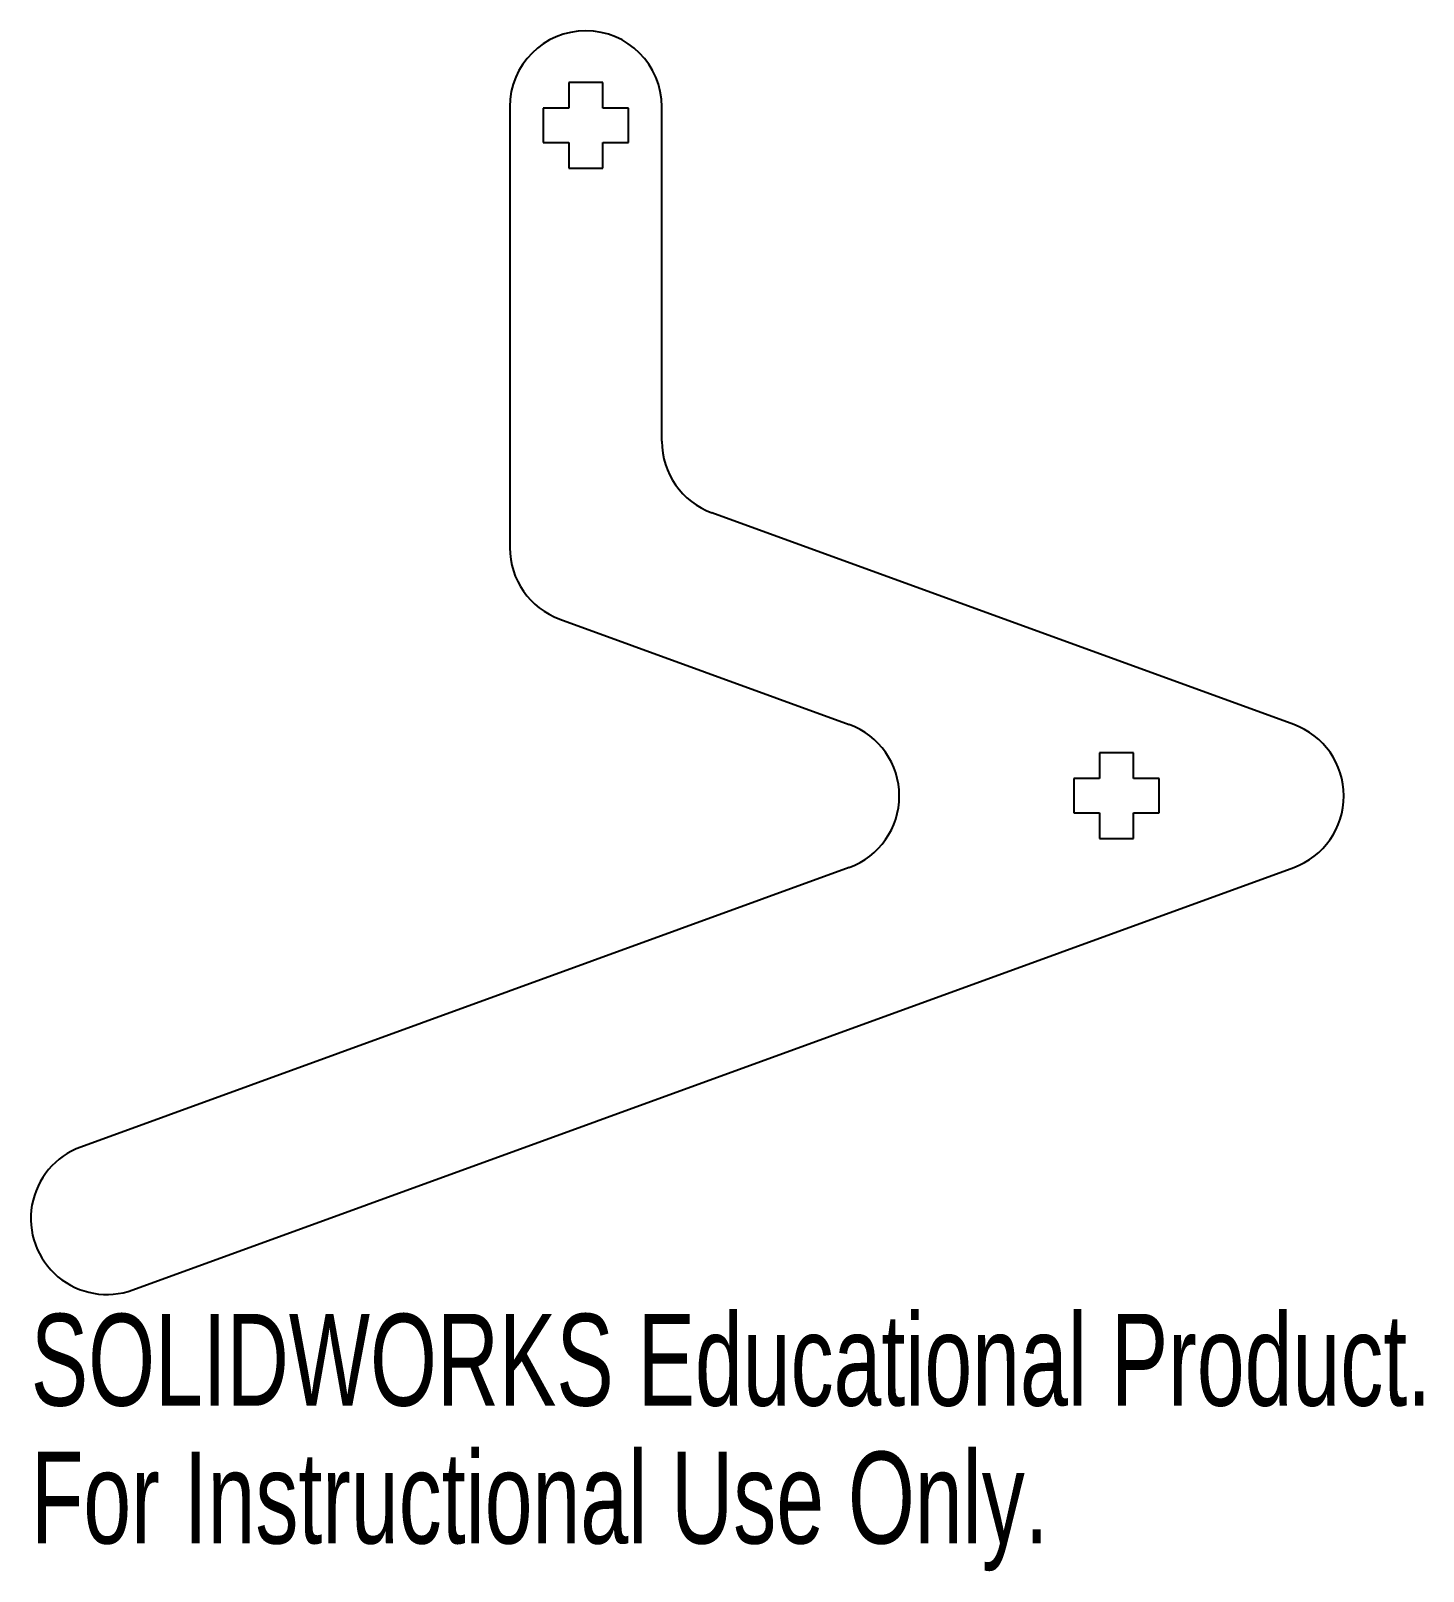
# Model space of a CAD drawing. Header units: millimetres. Extents: x -105.9 to -32.6, y -42.2 to 38.8.
import ezdxf

# ---------------------------------------------------------------- set-up
doc = ezdxf.new("R2010")
doc.units = ezdxf.units.MM
doc.styles.add('SLDTEXTSTYLE0', font='TXT', dxfattribs={"width": 0.7})

msp = doc.modelspace()

# ---------------------------------------------------------------- linework, layer by layer
at = {"color": 7, "linetype": 'Continuous', "lineweight": 25}
for p, q in [((-75.785, 36.094), (-77.585, 36.094)), ((-77.585, 36.094), (-77.585, 34.744)), ((-75.785, 34.744), (-75.785, 36.094)), ((-80.685, 34.815), (-80.685, 11.616)), ((-77.585, 34.744), (-78.935, 34.744)), ((-78.935, 34.744), (-78.935, 32.944)), ((-74.435, 34.744), (-75.785, 34.744)), ((-74.435, 32.944), (-74.435, 34.744)), ((-72.685, 17.217), (-72.685, 34.815)), ((-78.935, 32.944), (-77.585, 32.944)), ((-77.585, 32.944), (-77.585, 31.594)), ((-75.785, 31.594), (-75.785, 32.944)), ((-75.785, 32.944), (-74.435, 32.944)), ((-77.585, 31.594), (-75.785, 31.594)), ((-39.431, 2.313), (-70.053, 13.458)), ((-78.053, 7.857), (-62.821, 2.313)), ((-47.861, 0.821), (-49.661, 0.821)), ((-49.661, 0.821), (-49.661, -0.529)), ((-47.861, -0.529), (-47.861, 0.821)), ((-49.661, -0.529), (-51.011, -0.529)), ((-51.011, -0.529), (-51.011, -2.329)), ((-46.511, -0.529), (-47.861, -0.529)), ((-46.511, -2.329), (-46.511, -0.529)), ((-51.011, -2.329), (-49.661, -2.329)), ((-49.661, -2.329), (-49.661, -3.679)), ((-47.861, -3.679), (-47.861, -2.329)), ((-47.861, -2.329), (-46.511, -2.329)), ((-49.661, -3.679), (-47.861, -3.679)), ((-62.821, -5.205), (-103.256, -19.922)), ((-100.52, -27.439), (-39.431, -5.205))]:
    msp.add_line(p, q, dxfattribs=at)
for centre, start, end in [((-76.685, 34.815), 0, 180), ((-68.685, 17.217), 180, 250), ((-76.685, 11.616), 180, 250), ((-64.189, -1.446), 290, 70), ((-40.799, -1.446), 290, 70), ((-101.888, -23.681), 110, 290)]:
    msp.add_arc(centre, 4, start, end, dxfattribs=at)

# ---------------------------------------------------------------- texts
at = {"color": 7, "linetype": 'Continuous', "char_height": 4.83362, "attachment_point": 1, "style": 'SLDTEXTSTYLE0'}
for s, insert in [('SOLIDWORKS Educational Product.', (-105.888, -28.7)), ('For Instructional Use Only.', (-105.888, -35.951))]:
    msp.add_mtext(s, dxfattribs=dict(at, insert=insert))

doc.saveas('drawing.dxf')
